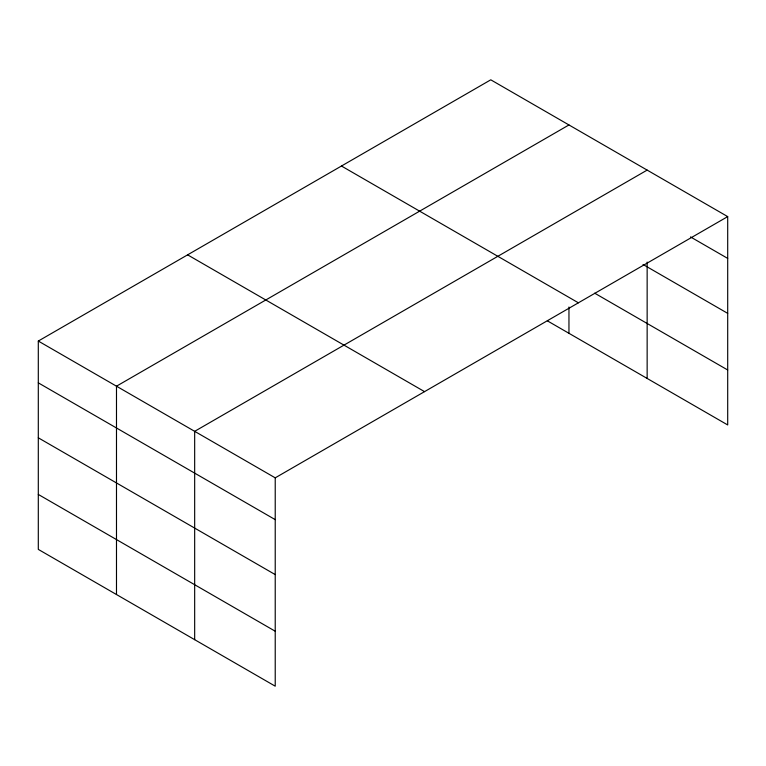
<?xml version="1.0" encoding="UTF-8"?>
<svg xmlns="http://www.w3.org/2000/svg" width="766" height="766" viewBox="0 0 766 766"><rect width="100%" height="100%" fill="white"/><g stroke="black" fill="none" stroke-linecap="round" stroke-linejoin="round"><path stroke-width="1.15" d="M647.146 262.077L647.146 378.442M547.355 320.83L727.7 424.948L727.7 216.606L490.776 79.817L38.3 341.052L38.3 549.394L275.224 686.183L275.224 477.84L38.3 341.052M568.956 124.954L116.489 386.188L116.489 594.531M647.146 170.1L194.669 431.335L194.669 639.677M275.224 477.84L727.7 216.606M690.52 236.933L727.7 258.401M643.028 264.481L727.7 313.361M594.684 293.186L727.7 369.988M341.454 166.021L578.387 302.809M187.613 254.848L424.546 391.637M38.3 382.847L275.224 519.635M38.3 437.807L275.224 574.596M38.3 494.434L275.224 631.222M568.956 307.013L568.956 333.296"/></g></svg>
